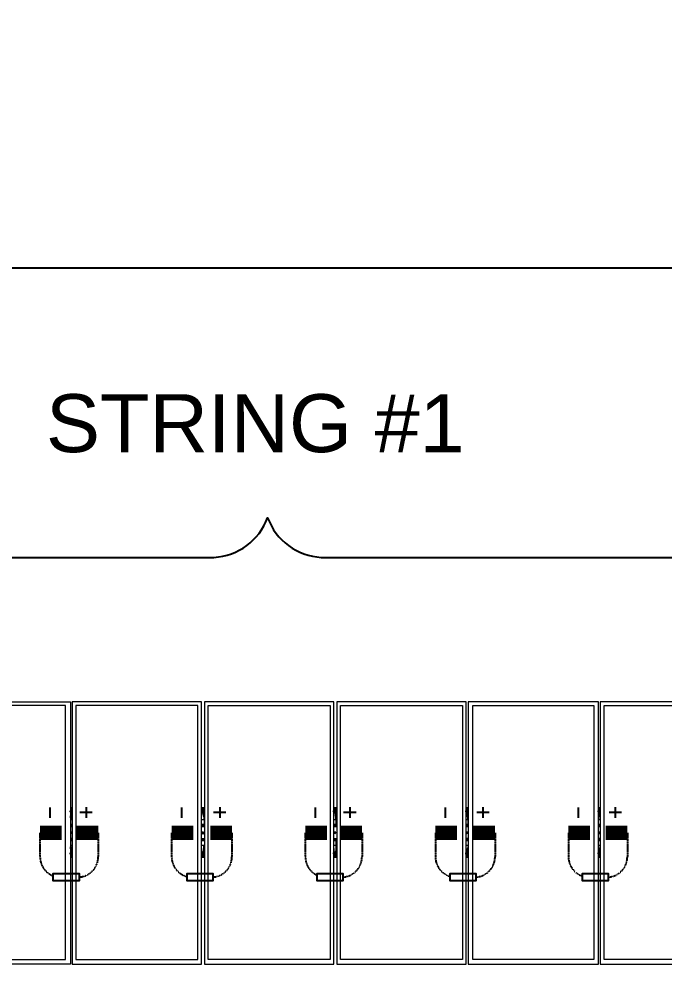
# Model space of a CAD drawing. Header units: feet. Extents: x -354 to 55127, y -297 to 4121.
# Drawn here: x 2017.4 to 2239.9, y 2532 to 2864 of the extents above; entities that cross this region are included whole.
import ezdxf
from ezdxf.enums import TextEntityAlignment as Align

# ---------------------------------------------------------------- set-up
doc = ezdxf.new("R2018")
doc.units = ezdxf.units.FT
doc.header["$MEASUREMENT"] = 0
doc.linetypes.add('HIDDEN', pattern=[0.375, 0.25, -0.125])
for name, color, linetype in [('E-HARN-COMP', 8, 'Continuous'), ('E-TRNK-CABL-NEG', 6, 'HIDDEN'), ('E-TRUNK-CABLE-POS', 6, 'HIDDEN'), ('G-ANNO-TEXT', 1, 'Continuous'), ('Polarity-Text', 7, 'Continuous')]:
    doc.layers.add(name, color=color, linetype=linetype)
doc.styles.add('NEI-A', font='arial.ttf')
doc.styles.get("Standard").update_dxf_attribs({"font": 'arial.ttf'})

# ---------------------------------------------------------------- blocks, each defined once
blk = doc.blocks.new('A$Cc93f9aa1')
at = {"lineweight": 5}
for points in [[(2.1999, 0), (2.4299, 0), (2.4299, 0.4666), (2.1999, 0.4666)], [(2.6649, 0.4666), (2.4332, 0.4666), (2.4332, 0), (2.6649, 0)], [(2.8982, 0.4666), (2.6682, 0.4666), (2.6682, 0), (2.8982, 0)], [(2.9032, 0), (3.1332, 0), (3.1332, 0.4666), (2.9032, 0.4666)], [(3.1382, 0), (3.3682, 0), (3.3682, 0.4666), (3.1382, 0.4666)], [(3.6032, 0.4666), (3.6032, 0), (3.3715, 0), (3.3715, 0.4666)], [(2.2066, 0.4583), (2.4232, 0.4583), (2.4232, 0.0067), (2.2066, 0.0067)], [(2.4416, 0.4583), (2.6566, 0.4583), (2.6566, 0.0067), (2.4416, 0.0067)], [(2.6749, 0.4583), (2.8915, 0.4583), (2.8915, 0.0067), (2.6749, 0.0067)], [(2.9099, 0.4583), (3.1265, 0.4583), (3.1265, 0.0067), (2.9099, 0.0067)], [(3.3615, 0.0067), (3.3615, 0.4583), (3.1449, 0.4583), (3.1449, 0.0067)], [(3.5949, 0.4583), (3.3799, 0.4583), (3.3799, 0.0067), (3.5949, 0.0067)], [(3.3699, 0.275), (3.3699, 0.2733)], [(2.4332, 0.235), (2.4316, 0.235), (2.4316, 0.2333), (2.4299, 0.2333), (2.4299, 0.2317), (2.4316, 0.2317), (2.4332, 0.2317), (2.4332, 0.2333)], [(2.6666, 0.235), (2.6666, 0.2333), (2.6649, 0.2333), (2.6649, 0.2317), (2.6666, 0.2317), (2.6682, 0.2317), (2.6682, 0.2333)], [(2.9015, 0.235), (2.8999, 0.2333), (2.8999, 0.2317), (2.9032, 0.2317), (2.9032, 0.2333), (2.9015, 0.2333)], [(3.1365, 0.235), (3.1349, 0.235), (3.1349, 0.2317), (3.1382, 0.2317), (3.1382, 0.2333), (3.1365, 0.2333)], [(3.3715, 0.235), (3.3699, 0.235), (3.3699, 0.2333), (3.3682, 0.2333), (3.3682, 0.2317), (3.3699, 0.2317), (3.3715, 0.2317), (3.3715, 0.2333)]]:
    blk.add_lwpolyline(points, close=True, dxfattribs=at)
for points in [[(2.4332, 0.2767), (2.4299, 0.2767)], [(2.4316, 0.255), (2.4299, 0.255), (2.4299, 0.2567), (2.4316, 0.2633), (2.4316, 0.2733), (2.4316, 0.275), (2.4316, 0.27), (2.4299, 0.2683)], [(2.6682, 0.2767), (2.6649, 0.2767)], [(2.6666, 0.2733), (2.6666, 0.275), (2.6666, 0.2733)], [(2.9032, 0.2767), (2.8982, 0.2767)], [(2.8999, 0.2683), (2.8999, 0.27), (2.8999, 0.2733), (2.9015, 0.2733), (2.9015, 0.275), (2.9032, 0.275)], [(2.9015, 0.27), (2.9015, 0.2733), (2.9015, 0.275)], [(3.1382, 0.2767), (3.1332, 0.2767)], [(3.1382, 0.275), (3.1365, 0.275), (3.1365, 0.2733), (3.1349, 0.2733), (3.1349, 0.27), (3.1332, 0.2683)], [(3.1365, 0.27), (3.1365, 0.2733), (3.1365, 0.275)], [(3.3715, 0.2767), (3.3682, 0.2767)], [(2.4332, 0.27), (2.4332, 0.2733)], [(2.6666, 0.27), (2.6666, 0.2733), (2.6666, 0.2717), (2.6649, 0.2717), (2.6649, 0.27), (2.6649, 0.2683)], [(2.6666, 0.255), (2.6649, 0.255), (2.6649, 0.2567), (2.6666, 0.2633), (2.6666, 0.2733)], [(2.8982, 0.255), (2.8999, 0.255), (2.8999, 0.2633), (2.9015, 0.2733)], [(3.1349, 0.255), (3.1332, 0.255), (3.1349, 0.2567), (3.1349, 0.2633), (3.1365, 0.2733)], [(3.3699, 0.255), (3.3682, 0.255), (3.3682, 0.2567), (3.3699, 0.2633), (3.3699, 0.2733), (3.3699, 0.27), (3.3682, 0.2683)], [(3.3715, 0.27), (3.3715, 0.2733)], [(2.4316, 0.2467), (2.4299, 0.2467), (2.4299, 0.255)], [(2.4332, 0.2467), (2.4299, 0.2467)], [(2.4332, 0.245), (2.4299, 0.245), (2.4316, 0.245)], [(2.4299, 0.245), (2.4299, 0.2433), (2.4332, 0.2433)], [(2.6666, 0.2467), (2.6649, 0.2467), (2.6649, 0.255)], [(2.6682, 0.2467), (2.6649, 0.2467)], [(2.6682, 0.245), (2.6649, 0.245), (2.6666, 0.245)], [(2.6649, 0.245), (2.6649, 0.2433), (2.6682, 0.2433)], [(2.8982, 0.2467), (2.8999, 0.2467), (2.8999, 0.255)], [(2.9032, 0.245), (2.8999, 0.245), (2.8982, 0.245)], [(2.9032, 0.2433), (2.8999, 0.2433), (2.8982, 0.2433)], [(2.9032, 0.2467), (2.8999, 0.2467)], [(2.8999, 0.2433), (2.8999, 0.245)], [(3.1349, 0.2467), (3.1332, 0.2467), (3.1332, 0.255)], [(3.1382, 0.2467), (3.1332, 0.2467)], [(3.1382, 0.245), (3.1332, 0.245), (3.1349, 0.245)], [(3.1382, 0.2433), (3.1349, 0.2433), (3.1332, 0.2433), (3.1332, 0.245)], [(3.3699, 0.2467), (3.3682, 0.2467), (3.3682, 0.255)], [(3.3715, 0.2467), (3.3682, 0.2467)], [(3.3715, 0.245), (3.3682, 0.245), (3.3699, 0.245)], [(3.3682, 0.245), (3.3682, 0.2433), (3.3715, 0.2433)], [(2.4332, 0.2217), (2.4299, 0.2217), (2.4299, 0.22)], [(2.4332, 0.22), (2.4299, 0.22), (2.4316, 0.22)], [(2.4316, 0.1917), (2.4316, 0.2), (2.4299, 0.21), (2.4299, 0.2183), (2.4316, 0.2183)], [(2.4299, 0.2183), (2.4332, 0.2183)], [(2.6682, 0.2217), (2.6649, 0.2217), (2.6649, 0.22)], [(2.6682, 0.22), (2.6649, 0.22), (2.6666, 0.22)], [(2.6666, 0.2183), (2.6649, 0.2183), (2.6649, 0.21), (2.6666, 0.2), (2.6666, 0.1917), (2.6682, 0.1917)], [(2.6649, 0.2183), (2.6682, 0.2183)], [(2.9032, 0.2217), (2.8982, 0.2217)], [(2.8982, 0.22), (2.8999, 0.22), (2.9032, 0.22)], [(2.8999, 0.21), (2.8999, 0.2183), (2.8982, 0.2183)], [(2.8982, 0.21), (2.8999, 0.21), (2.8999, 0.2), (2.9015, 0.1933), (2.9015, 0.1917), (2.9032, 0.1917)], [(2.8999, 0.22), (2.8999, 0.2217), (2.9015, 0.2217)], [(2.8999, 0.2183), (2.9032, 0.2183)], [(3.1382, 0.2217), (3.1349, 0.2217), (3.1332, 0.2217), (3.1332, 0.22)], [(3.1382, 0.22), (3.1332, 0.22), (3.1349, 0.22)], [(3.1349, 0.2183), (3.1332, 0.2183), (3.1332, 0.21), (3.1349, 0.2), (3.1349, 0.1933), (3.1365, 0.1917), (3.1382, 0.1917)], [(3.1332, 0.2183), (3.1382, 0.2183)], [(3.3715, 0.2217), (3.3682, 0.2217), (3.3682, 0.22)], [(3.3715, 0.22), (3.3682, 0.22), (3.3699, 0.22)], [(3.3699, 0.1917), (3.3699, 0.2), (3.3682, 0.21), (3.3682, 0.2183), (3.3699, 0.2183)], [(3.3682, 0.2183), (3.3715, 0.2183)], [(2.4299, 0.1967), (2.4316, 0.195), (2.4316, 0.19), (2.4332, 0.19)], [(2.4332, 0.1883), (2.4299, 0.1883)], [(2.4332, 0.195), (2.4332, 0.1917), (2.4316, 0.1917), (2.4316, 0.19)], [(2.6666, 0.19), (2.6666, 0.1933), (2.6649, 0.1933), (2.6649, 0.195), (2.6649, 0.1967)], [(2.6682, 0.1883), (2.6649, 0.1883)], [(2.6666, 0.195), (2.6666, 0.1917), (2.6666, 0.19), (2.6682, 0.19)], [(2.9032, 0.1883), (2.8982, 0.1883)], [(2.8999, 0.1967), (2.8999, 0.195), (2.8999, 0.1917), (2.9015, 0.1917), (2.9015, 0.19), (2.9032, 0.19)], [(2.9015, 0.195), (2.9015, 0.1917), (2.9015, 0.19)], [(3.1332, 0.1967), (3.1349, 0.195), (3.1349, 0.1917), (3.1365, 0.1917), (3.1365, 0.19), (3.1365, 0.1917), (3.1365, 0.195)], [(3.1382, 0.1883), (3.1332, 0.1883)], [(3.3682, 0.1967), (3.3699, 0.195), (3.3699, 0.19), (3.3699, 0.1917), (3.3715, 0.1917), (3.3715, 0.195)], [(3.3715, 0.1883), (3.3682, 0.1883)], [(3.3699, 0.19), (3.3715, 0.19)]]:
    blk.add_lwpolyline(points, dxfattribs=at)
at = {"color": 8, "lineweight": 5, "true_color": 0x808080}
for points in [[(2.4332, 0.2767), (2.4299, 0.2767)], [(2.4299, 0.2733), (2.4316, 0.275)], [(2.6682, 0.2767), (2.6649, 0.2767)], [(2.6649, 0.2733), (2.6649, 0.275), (2.6666, 0.275)], [(2.9032, 0.2767), (2.8982, 0.2767)], [(2.8982, 0.2733), (2.8999, 0.2733), (2.8999, 0.275), (2.9015, 0.275)], [(3.1382, 0.2767), (3.1332, 0.2767)], [(3.1332, 0.2733), (3.1349, 0.2733), (3.1349, 0.275), (3.1365, 0.275)], [(3.3715, 0.2767), (3.3682, 0.2767)], [(3.3682, 0.2733), (3.3699, 0.275)], [(2.4299, 0.27), (2.4316, 0.27), (2.4299, 0.2683), (2.4299, 0.2617)], [(2.4299, 0.2667), (2.4299, 0.2683), (2.4316, 0.2683)], [(2.4316, 0.2733), (2.4332, 0.2583)], [(2.4332, 0.2733), (2.4332, 0.2733)], [(2.4332, 0.2683), (2.4332, 0.27), (2.4349, 0.27)], [(2.6649, 0.2617), (2.6649, 0.27), (2.6666, 0.27)], [(2.6649, 0.2667), (2.6649, 0.2683)], [(2.6666, 0.2733), (2.6666, 0.2733)], [(2.6666, 0.2733), (2.6682, 0.2583)], [(2.6682, 0.2683), (2.6682, 0.27)], [(2.8982, 0.27), (2.8999, 0.27), (2.8999, 0.2683), (2.8982, 0.2617)], [(2.8982, 0.2683), (2.8999, 0.2683), (2.8999, 0.2667), (2.8982, 0.2667)], [(2.9015, 0.2733), (2.9015, 0.2733)], [(2.9015, 0.2733), (2.9032, 0.2583)], [(2.9032, 0.2717), (2.9032, 0.2717)], [(2.9032, 0.2683), (2.9032, 0.27), (2.9049, 0.27)], [(3.1332, 0.27), (3.1349, 0.27), (3.1349, 0.2683), (3.1332, 0.2617)], [(3.1332, 0.2667), (3.1332, 0.2683), (3.1349, 0.2683)], [(3.1365, 0.2733), (3.1365, 0.2733)], [(3.1365, 0.2733), (3.1382, 0.2583)], [(3.1382, 0.2683), (3.1382, 0.27)], [(3.3682, 0.27), (3.3699, 0.27), (3.3682, 0.2683), (3.3682, 0.2617)], [(3.3682, 0.2667), (3.3682, 0.2683), (3.3699, 0.2683)], [(3.3699, 0.2733), (3.3715, 0.2583)], [(3.3715, 0.2733), (3.3715, 0.2733)], [(3.3715, 0.2683), (3.3715, 0.27)], [(2.4332, 0.255), (2.4299, 0.255)], [(2.6682, 0.255), (2.6649, 0.255)], [(2.9032, 0.255), (2.8999, 0.255)], [(3.1382, 0.255), (3.1332, 0.255)], [(3.3715, 0.255), (3.3682, 0.255)], [(2.4299, 0.21), (2.4332, 0.21)], [(2.4332, 0.2067), (2.4316, 0.1917)], [(2.6649, 0.21), (2.6682, 0.21)], [(2.6682, 0.2067), (2.6666, 0.1917)], [(2.8999, 0.21), (2.9032, 0.21)], [(2.9032, 0.2067), (2.9015, 0.1917)], [(3.1332, 0.21), (3.1382, 0.21)], [(3.1382, 0.2067), (3.1365, 0.1917)], [(3.3682, 0.21), (3.3715, 0.21)], [(3.3715, 0.2067), (3.3699, 0.1917)], [(2.4299, 0.195), (2.4316, 0.195), (2.4299, 0.1967), (2.4299, 0.2033)], [(2.4299, 0.1967), (2.4299, 0.1983)], [(2.4316, 0.19), (2.4316, 0.1917), (2.4299, 0.1917)], [(2.4332, 0.1883), (2.4299, 0.1883)], [(2.4332, 0.1967), (2.4332, 0.195), (2.4349, 0.195)], [(2.4332, 0.1917), (2.4332, 0.1917)], [(2.6649, 0.2033), (2.6649, 0.195), (2.6666, 0.195)], [(2.6666, 0.1967), (2.6649, 0.1967), (2.6649, 0.1983)], [(2.6666, 0.19), (2.6649, 0.1917)], [(2.6682, 0.1883), (2.6649, 0.1883)], [(2.6666, 0.1917), (2.6666, 0.1917)], [(2.6682, 0.1967), (2.6682, 0.195), (2.6699, 0.195)], [(2.8982, 0.195), (2.8999, 0.195), (2.8999, 0.1967), (2.8982, 0.2033)], [(2.8982, 0.1967), (2.8999, 0.1967), (2.8999, 0.1983), (2.8982, 0.1983)], [(2.9015, 0.19), (2.8999, 0.19), (2.8999, 0.1917), (2.8982, 0.1917)], [(2.9032, 0.1883), (2.8982, 0.1883)], [(2.9015, 0.195), (2.9015, 0.195)], [(2.9015, 0.1917), (2.9015, 0.1917)], [(2.9032, 0.1967), (2.9032, 0.195), (2.9049, 0.195)], [(3.1332, 0.195), (3.1349, 0.195), (3.1349, 0.1967), (3.1332, 0.2033)], [(3.1349, 0.1967), (3.1332, 0.1967), (3.1332, 0.1983)], [(3.1365, 0.19), (3.1349, 0.19), (3.1349, 0.1917), (3.1332, 0.1917)], [(3.1382, 0.1883), (3.1332, 0.1883)], [(3.1365, 0.1917), (3.1365, 0.1917)], [(3.1382, 0.1967), (3.1382, 0.195), (3.1399, 0.195)], [(3.3682, 0.195), (3.3699, 0.195), (3.3682, 0.1967), (3.3682, 0.2033)], [(3.3682, 0.1967), (3.3682, 0.1983)], [(3.3699, 0.19), (3.3699, 0.1917), (3.3682, 0.1917)], [(3.3715, 0.1883), (3.3682, 0.1883)], [(3.3715, 0.1967), (3.3715, 0.195), (3.3732, 0.195)], [(3.3715, 0.1917), (3.3715, 0.1917)]]:
    blk.add_lwpolyline(points, dxfattribs=at)
for points in [[(2.6699, 0.27), (2.6682, 0.27)], [(3.1399, 0.27), (3.1382, 0.27)], [(3.3732, 0.27), (3.3715, 0.27)]]:
    blk.add_lwpolyline(points, close=True, dxfattribs=at)
blk = doc.blocks.new('DETAIL_TITLE')
at = {"style": 'NEI-A', "flags": 8}
blk.add_attdef('#', text='', height=0.2, dxfattribs=at).set_placement((0.5922, -0.5109), align=Align.MIDDLE_CENTER)
at = {"lineweight": 30, "flags": 104}
blk.add_attdef('DETAIL_TITLE', text='', height=0.2, dxfattribs=at).set_placement((0.9099, -0.5251), align=Align.BOTTOM_LEFT)
at = {"style": 'NEI-A'}
for tag, p in [('SCALE:', (0.9386, -0.7379)), ('1"_=_', (1.5474, -0.7379))]:
    blk.add_attdef(tag, text='', height=0.1, dxfattribs=at).set_placement(p, align=Align.BOTTOM_LEFT)

msp = doc.modelspace()

# ---------------------------------------------------------------- linework, layer by layer
at = {"layer": 'E-HARN-COMP', "const_width": 5}
for points in [[(2024.54, 2583.32), (2032, 2583.32)], [(2037.16, 2583.32), (2044.62, 2583.32)], [(2069.92, 2583.32), (2077.37, 2583.32)], [(2083.26, 2583.32), (2090.72, 2583.32)], [(2116.02, 2583.32), (2123.47, 2583.32)], [(2128.12, 2583.32), (2135.57, 2583.32)], [(2160.87, 2583.32), (2168.33, 2583.32)], [(2173.98, 2583.32), (2181.44, 2583.32)], [(2206.74, 2583.32), (2214.2, 2583.32)], [(2219.6, 2583.32), (2227.06, 2583.32)]]:
    msp.add_lwpolyline(points, dxfattribs=at)
at = {"layer": 'E-HARN-COMP'}
for points in [[(2033.58, 2569.23), (2029.01, 2569.23), (2029.01, 2566.91), (2033.58, 2566.91)], [(2033.58, 2566.91), (2038.14, 2566.91), (2038.14, 2569.23), (2033.58, 2569.23)], [(2079.68, 2569.23), (2075.12, 2569.23), (2075.12, 2566.91), (2079.68, 2566.91)], [(2079.68, 2566.91), (2084.24, 2566.91), (2084.24, 2569.23), (2079.68, 2569.23)], [(2124.53, 2569.23), (2119.97, 2569.23), (2119.97, 2566.91), (2124.53, 2566.91)], [(2124.53, 2566.91), (2129.1, 2566.91), (2129.1, 2569.23), (2124.53, 2569.23)], [(2170.4, 2569.23), (2165.84, 2569.23), (2165.84, 2566.91), (2170.4, 2566.91)], [(2170.4, 2566.91), (2174.97, 2566.91), (2174.97, 2569.23), (2170.4, 2569.23)], [(2216.02, 2569.23), (2211.46, 2569.23), (2211.46, 2566.91), (2216.02, 2566.91)], [(2216.02, 2566.91), (2220.58, 2566.91), (2220.58, 2569.23), (2216.02, 2569.23)]]:
    msp.add_lwpolyline(points, dxfattribs=at)
at = {"layer": 'E-TRNK-CABL-NEG', "ltscale": 0.1}
for points in [[(2024.54, 2583.32), (2024.54, 2575.08, 0.30904), (2029.01, 2568.53, 0.30904)], [(2069.92, 2583.32), (2069.92, 2575.08, 0.338726), (2075.11, 2568.3, 0.338726)], [(2116.02, 2583.32), (2116.02, 2575.08, 0.286977), (2119.97, 2568.76, 0.286977)], [(2160.87, 2583.32), (2160.87, 2575.08, 0.329497), (2165.84, 2568.36, 0.329497)], [(2206.74, 2583.32), (2206.74, 2575.08, 0.319123), (2211.46, 2568.44, 0.319123)]]:
    msp.add_lwpolyline(points, format="xyb", dxfattribs=at)
at = {"layer": 'E-TRUNK-CABLE-POS', "ltscale": 0.1}
for points in [[(2044.62, 2583.32), (2044.62, 2575.08, -0.391396), (2038.14, 2568.08, -0.391396)], [(2090.72, 2583.32), (2090.72, 2575.08, -0.391396), (2084.24, 2568.08, -0.391396)], [(2135.57, 2583.32), (2135.57, 2575.08, -0.391396), (2129.1, 2568.08, -0.391396)], [(2181.44, 2583.32), (2181.44, 2575.08, -0.391396), (2174.97, 2568.08, -0.391396)], [(2227.06, 2583.32), (2227.06, 2575.08, -0.391396), (2220.58, 2568.08, -0.391396)]]:
    msp.add_lwpolyline(points, format="xyb", dxfattribs=at)
at = {"layer": 'G-ANNO-TEXT', "flags": 128}
for points in [[(118.13, 2764.58, -0.463783), (130.9, 2778.23), (1378.72, 2778.23, 0.298343), (1397.23, 2791.88, 0.298343), (1415.73, 2778.23), (2669.37, 2778.23, -0.4246), (2688.92, 2764.58)], [(1436.62, 2664.72, -0.298343), (1455.13, 2678.37), (2084.51, 2678.37, 0.298343), (2103.02, 2692.02, 0.298343), (2121.53, 2678.37), (2679.69, 2678.37, -0.512843), (2690.66, 2664.84)]]:
    msp.add_lwpolyline(points, format="xyb", dxfattribs=at)
at = {"layer": 'Polarity-Text'}
for p, q in [((2027.94, 2592.1), (2027.94, 2588.48)), ((2042.56, 2590.36), (2038.28, 2590.36)), ((2040.42, 2592.17), (2040.42, 2588.55)), ((2073.32, 2592.1), (2073.32, 2588.48)), ((2088.66, 2590.36), (2084.39, 2590.36)), ((2086.52, 2592.17), (2086.52, 2588.55)), ((2119.42, 2592.1), (2119.42, 2588.48)), ((2133.51, 2590.36), (2129.24, 2590.36)), ((2131.38, 2592.17), (2131.38, 2588.55)), ((2164.27, 2592.1), (2164.27, 2588.48)), ((2179.38, 2590.36), (2175.11, 2590.36)), ((2177.25, 2592.17), (2177.25, 2588.55)), ((2210.14, 2592.1), (2210.14, 2588.48)), ((2225, 2590.36), (2220.73, 2590.36)), ((2222.86, 2592.17), (2222.86, 2588.55))]:
    msp.add_line(p, q, dxfattribs=at)

# ---------------------------------------------------------------- block references
at = {"xscale": 194.04614304, "yscale": 194.04614304, "zscale": 194.04614304, "rotation": 180}
msp.add_blockref('A$Cc93f9aa1', (2689.23, 2628.59), dxfattribs=at)

# ---------------------------------------------------------------- texts
at = {"layer": 'G-ANNO-TEXT', "insert": (2170.97, 2734.66), "char_height": 20, "width": 139.4633, "attachment_point": 3, "style": 'NEI-A', "bg_fill": 3, "box_fill_scale": 1.5, "bg_fill_color": 256, "bg_fill_transparency": 0}
msp.add_mtext('STRING #1', dxfattribs=at)

# ---------------------------------------------------------------- next in the draw order: block references
at = {"layer": 'G-ANNO-TEXT'}
ref = msp.add_blockref('DETAIL_TITLE', (64.44, 3394.18), dxfattribs=dict(at, xscale=128.9267043143703, yscale=128.9267043143703, zscale=128.9267043143703))
lines = msp.add_mtext('{\\LDC BLOCK TYPE-1 (3) STRINGS (78) MODULES [580W] }', dxfattribs={"layer": '0', "insert": (181.75, 3365.15), "char_height": 1362.0506, "attachment_point": 1})
ref.add_attrib('DETAIL_TITLE', '', (181.75, 3365.15)).embed_mtext(lines)

doc.saveas('drawing.dxf')
